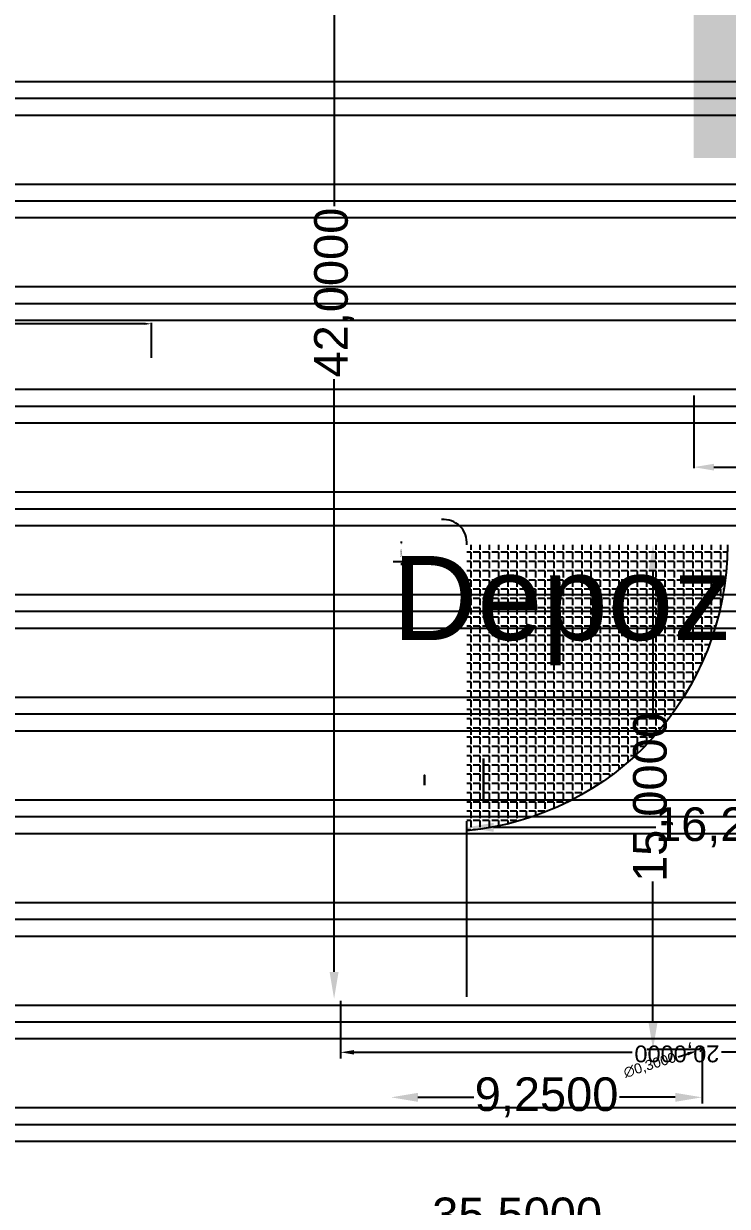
# Model space of a CAD drawing. Header units: millimetres. Extents: x -129 to 171, y -129 to 202.
# Drawn here: x 99.18 to 120.11, y 24.45 to 59.62 of the extents above; entities that cross this region are included whole.
import ezdxf

# ---------------------------------------------------------------- set-up
doc = ezdxf.new("R2010")
doc.units = ezdxf.units.MM
doc.header["$MEASUREMENT"] = 0
for name, color, linetype, plot in [('Acoperis', 180, 'Continuous', False), ('Dimensiuni corp 0', 11, 'Continuous', False), ('Dimensiuni interior_0', 11, 'Continuous', False), ('Dimensiuni interior_1', 11, 'Continuous', False), ('Dimensiuni scară', 11, 'Continuous', False)]:
    doc.layers.add(name, color=color, linetype=linetype, plot=plot)
for name, color, linetype in [('Scară', 181, 'Continuous'), ('Text_0', 231, 'Continuous'), ('Usi 1', 80, 'Continuous')]:
    doc.layers.add(name, color=color, linetype=linetype)
doc.styles.get("Standard").update_dxf_attribs({"font": 'arial.ttf'})
doc.dimstyles.new('Mici', dxfattribs={"dimtxt": 0.05, "dimasz": 0.05, "dimexe": 0.03, "dimexo": 0.0625, "dimgap": 0.09, "dimtad": 0, "dimdec": 4, "dimzin": 0, "dimtxsty": 'Standard', "dimcen": 0.09, "dimclrd": 1, "dimclre": 1, "dimadec": 0, "dimazin": 0, "dimtfac": 1, "dimtdec": 4, "dimtofl": 0, "dimtmove": 0, "dimatfit": 3, "dimfxl": 1, "dimtolj": 1, "dimtzin": 0, "dimarcsym": 0})
doc.dimstyles.get("Standard").update_dxf_attribs({"dimtxt": 0.18, "dimasz": 0.18, "dimexe": 0.18, "dimexo": 0.0625, "dimgap": 0.09, "dimtad": 0, "dimtih": 1, "dimtoh": 1, "dimdec": 4, "dimzin": 0, "dimdsep": 46, "dimtxsty": 'Standard', "dimcen": 0.09, "dimadec": 0, "dimazin": 0, "dimtfac": 1, "dimtdec": 4, "dimtofl": 0, "dimtmove": 0, "dimatfit": 3, "dimfxl": 1, "dimtolj": 1, "dimtzin": 0, "dimarcsym": 0})

# ---------------------------------------------------------------- blocks, each defined once
blk = doc.blocks.new('*U32')
at = {"extrusion": (-1, 4.06467440516848e-14, 2.355961287695854e-14)}
for centre, radius, start, end in [((48.49999999999939, -16.80000000000097, -1.500000000000128), 51.80000000000093, 18.92464441605206, 161.0753555839479), ((48.49999999999981, -16.84057971014472, -1.000000000000142), 51.34057971014472, 19.14845577018345, 160.8515442298165), ((48.49999999999975, -16.84057971014466, -2.000000000000142), 51.3405797101447, 19.1484557701835, 160.8515442298165), ((48.49999999999926, -16.88235294117718, -1.500000000000156), 50.8823529411772, 19.3775731207342, 160.6224268792658)]:
    blk.add_arc(centre, radius, start, end, dxfattribs=at)
blk = doc.blocks.new('*U33')
at = {"layer": 'Acoperis', "color": 0, "linetype": 'ByBlock', "lineweight": -2, "transparency": 16777216, "rotation": 90.00000000000072}
for p in [(244.1809216590263, 89.58654301276334), (244.1809216590264, 86.53524301276335), (244.1809216590264, 83.48394301276335), (244.1809216590264, 80.43264301276335), (244.1809216590265, 77.38134301276335), (244.1809216590265, 74.33004301276335), (244.1809216590266, 71.27874301276336), (244.1809216590266, 68.22744301276335), (244.1809216590266, 65.17614301276335), (244.1809216590267, 62.12484301276335), (244.1809216590267, 59.07354301276335)]:
    blk.add_blockref('*U32', p, dxfattribs=at)
blk = doc.blocks.new('*D243')
at = {"layer": 'Defpoints', "color": 0, "transparency": 16777216}
for p in [(111.3765181081291, 30.0513269094022), (146.8765181081289, 30.0513269094043), (111.3765181081291, 26.55132690940262)]:
    blk.add_point(p, dxfattribs=at)
at = {"layer": 'Dimensiuni corp 0', "color": 1, "lineweight": -2, "transparency": 16777216}
for p, q in [((111.3765181081291, 29.9888269094022), (111.3765181081291, 26.37132690940262)), ((146.8765181081289, 29.9888269094043), (146.8765181081289, 26.37132690940262)), ((112.1765181081291, 26.55132690940262), (126.5743762254551, 26.55132690940262)), ((146.0765181081289, 26.55132690940262), (131.6786599908029, 26.55132690940262))]:
    blk.add_line(p, q, dxfattribs=at)
at = {"layer": 'Dimensiuni corp 0', "color": 1, "transparency": 16777216}
for points in [[(112.1765181081291, 26.68466024273595), (112.1765181081291, 26.41799357606929), (111.3765181081291, 26.55132690940262)], [(146.0765181081289, 26.68466024273595), (146.0765181081289, 26.41799357606929), (146.8765181081289, 26.55132690940262)]]:
    blk.add_solid(points, dxfattribs=at)
at = {"layer": 'Dimensiuni corp 0', "color": 0, "transparency": 16777216, "insert": (129.126518108129, 26.55132690940262), "char_height": 1, "attachment_point": 5}
blk.add_mtext('\\A1;35,5000', dxfattribs=at)
blk = doc.blocks.new('*D244')
at = {"layer": 'Defpoints', "color": 0, "transparency": 16777216}
for p in [(109.876518108129, 30.0513269094043), (146.8765181081287, 30.0513269094043), (109.876518108129, 24.07730164249158)]:
    blk.add_point(p, dxfattribs=at)
at = {"layer": 'Dimensiuni corp 0', "color": 1, "lineweight": -2, "transparency": 16777216}
for p, q in [((109.876518108129, 29.9888269094043), (109.876518108129, 23.89730164249158)), ((146.8765181081287, 29.9888269094043), (146.8765181081287, 23.89730164249158)), ((110.676518108129, 24.07730164249158), (125.8243762254549, 24.07730164249158)), ((146.0765181081287, 24.07730164249158), (130.9286599908028, 24.07730164249158))]:
    blk.add_line(p, q, dxfattribs=at)
at = {"layer": 'Dimensiuni corp 0', "color": 1, "transparency": 16777216}
for points in [[(110.676518108129, 24.21063497582492), (110.676518108129, 23.94396830915825), (109.876518108129, 24.07730164249158)], [(146.0765181081287, 24.21063497582492), (146.0765181081287, 23.94396830915825), (146.8765181081287, 24.07730164249158)]]:
    blk.add_solid(points, dxfattribs=at)
at = {"layer": 'Dimensiuni corp 0', "color": 0, "transparency": 16777216, "insert": (128.3765181081289, 24.07730164249158), "char_height": 1, "attachment_point": 5}
blk.add_mtext('\\A1;37,0000', dxfattribs=at)
blk = doc.blocks.new('*D310')
at = {"layer": 'Defpoints', "color": 0, "transparency": 16777216}
for p in [(134.3765181081301, 51.05132690940218), (143.8765181081303, 51.05132690940216), (143.8765181081303, 48.86070984448713)]:
    blk.add_point(p, dxfattribs=at)
at = {"layer": 'Dimensiuni scară', "color": 1, "lineweight": -2, "transparency": 16777216}
for p, q in [((134.3765181081301, 50.98882690940218), (134.3765181081301, 48.83070984448713)), ((143.8765181081303, 50.98882690940216), (143.8765181081303, 48.83070984448713)), ((134.9765181081301, 48.86070984448713), (143.2765181081303, 48.86070984448713)), ((143.8765181081303, 48.86070984448713), (147.7921115596991, 48.86070984448713))]:
    blk.add_line(p, q, dxfattribs=at)
at = {"layer": 'Dimensiuni scară', "color": 1, "transparency": 16777216}
for points in [[(134.9765181081301, 48.96070984448713), (134.9765181081301, 48.76070984448713), (134.3765181081301, 48.86070984448713)], [(143.2765181081303, 48.96070984448713), (143.2765181081303, 48.76070984448713), (143.8765181081303, 48.86070984448713)]]:
    blk.add_solid(points, dxfattribs=at)
at = {"layer": 'Dimensiuni scară', "color": 0, "transparency": 16777216, "insert": (149.1265181081302, 48.86070984448713), "char_height": 0.6, "attachment_point": 5}
blk.add_mtext('\\A1;9,5000', dxfattribs=at)
blk = doc.blocks.new('*D342')
at = {"layer": 'Defpoints', "color": 0, "transparency": 16777216}
for p in [(106.2515181081305, 53.12424974676897), (106.2515181081305, 52.05132690940226), (118.2515181081305, 52.05132690940226)]:
    blk.add_point(p, dxfattribs=at)
at = {"layer": 'Dimensiuni interior_1', "color": 1, "lineweight": -2, "transparency": 16777216}
for p, q in [((106.2515181081305, 52.11382690940226), (106.2515181081305, 53.15424974676897)), ((106.4515181081305, 53.12424974676897), (111.6784348884852, 53.12424974676897)), ((118.0515181081305, 53.12424974676897), (112.8246013277758, 53.12424974676897)), ((118.2515181081305, 52.11382690940226), (118.2515181081305, 53.15424974676897))]:
    blk.add_line(p, q, dxfattribs=at)
at = {"layer": 'Dimensiuni interior_1', "color": 1, "transparency": 16777216}
for points in [[(106.4515181081305, 53.1575830801023), (106.4515181081305, 53.09091641343564), (106.2515181081305, 53.12424974676897)], [(118.0515181081305, 53.1575830801023), (118.0515181081305, 53.09091641343564), (118.2515181081305, 53.12424974676897)]]:
    blk.add_solid(points, dxfattribs=at)
at = {"layer": 'Dimensiuni interior_1', "color": 0, "transparency": 16777216, "insert": (112.2515181081305, 53.12424974676897), "char_height": 0.2, "attachment_point": 5}
blk.add_mtext('\\A1;12,0000', dxfattribs=at)
blk = doc.blocks.new('*D628')
at = {"layer": 'Defpoints', "color": 0, "transparency": 16777216}
for p in [(123.8765181081303, 33.05132690940265, 9.999998502507879e-05), (143.8765181081303, 33.05132690940241, 9.999998503218421e-05), (123.8765181081303, 31.46257622691559)]:
    blk.add_point(p, dxfattribs=at)
at = {"layer": 'Dimensiuni interior_0', "color": 1, "lineweight": -2, "transparency": 16777216}
for p, q in [((123.8765181081303, 32.98882690940265), (123.8765181081303, 31.28257622691559)), ((143.8765181081303, 32.98882690940241), (143.8765181081303, 31.28257622691559)), ((124.2765181081303, 31.46257622691559), (132.5510133332326, 31.46257622691559)), ((143.4765181081303, 31.46257622691559), (135.202022883028, 31.46257622691559))]:
    blk.add_line(p, q, dxfattribs=at)
at = {"layer": 'Dimensiuni interior_0', "color": 1, "transparency": 16777216}
for points in [[(124.2765181081303, 31.39590956024892), (124.2765181081303, 31.52924289358225), (123.8765181081303, 31.46257622691559)], [(143.4765181081303, 31.39590956024892), (143.4765181081303, 31.52924289358226), (143.8765181081303, 31.46257622691559)]]:
    blk.add_solid(points, dxfattribs=at)
at = {"layer": 'Dimensiuni interior_0', "color": 0, "transparency": 16777216, "insert": (133.8765181081303, 31.46257622691559), "char_height": 0.5, "attachment_point": 5, "rotation": 180}
blk.add_mtext('\\A1;20,0000', dxfattribs=at)
blk = doc.blocks.new('*D822')
at = {"layer": 'Defpoints', "color": 0, "transparency": 16777216}
for p in [(125.3765181081305, 46.55132690940229), (125.3765181081305, 46.05132690940231, 0.4999999999976241), (125.6857015232847, 46.05132690940231)]:
    blk.add_point(p, dxfattribs=at)
at = {"layer": 'Dimensiuni interior_1', "color": 1, "lineweight": -2, "transparency": 16777216}
for p, q in [((125.6857015232847, 46.60132690940229), (125.6857015232847, 46.65132690940229)), ((125.4390181081305, 46.05132690940231), (125.7157015232847, 46.05132690940231)), ((125.6857015232847, 46.00132690940231), (125.6857015232847, 45.9513269094023))]:
    blk.add_line(p, q, dxfattribs=at)
at = {"layer": 'Dimensiuni interior_1', "color": 1, "transparency": 16777216}
for points in [[(125.6773681899514, 46.60132690940229), (125.694034856618, 46.60132690940229), (125.6857015232847, 46.55132690940229)], [(125.6773681899514, 46.00132690940231), (125.694034856618, 46.00132690940231), (125.6857015232847, 46.05132690940231)]]:
    blk.add_solid(points, dxfattribs=at)
at = {"layer": 'Dimensiuni interior_1', "color": 0, "transparency": 16777216, "insert": (125.6857015232847, 46.30132690940226), "char_height": 0.05, "attachment_point": 5, "rotation": 90}
blk.add_mtext('\\A1;0,5000', dxfattribs=at)
blk = doc.blocks.new('*D844')
at = {"layer": 'Defpoints', "color": 0, "transparency": 16777216}
for p in [(133.1654789060276, 46.5513269094024), (134.6265181081306, 46.5513269094024), (134.6265181081305, 31.55132690940664)]:
    blk.add_point(p, dxfattribs=at)
at = {"layer": 'Dimensiuni interior_1', "color": 1, "lineweight": -2, "transparency": 16777216}
for p, q in [((133.1654789060276, 45.7513269094024), (133.1654789060276, 41.55674300763098)), ((133.1654789060276, 32.35132690940664), (133.1654789060276, 36.54591081117805)), ((134.5640181081305, 31.55132690940664), (132.9854789060276, 31.55132690940664))]:
    blk.add_line(p, q, dxfattribs=at)
at = {"layer": 'Dimensiuni interior_1', "color": 1, "transparency": 16777216}
for points in [[(133.0321455726943, 45.7513269094024), (133.2988122393609, 45.7513269094024), (133.1654789060276, 46.5513269094024)], [(133.0321455726943, 32.35132690940664), (133.2988122393609, 32.35132690940664), (133.1654789060276, 31.55132690940664)]]:
    blk.add_solid(points, dxfattribs=at)
at = {"layer": 'Dimensiuni interior_1', "color": 0, "transparency": 16777216, "insert": (133.1654789060276, 39.05132690940447), "char_height": 1, "attachment_point": 5, "rotation": 90}
blk.add_mtext('\\A1;15,0000', dxfattribs=at)
blk = doc.blocks.new('*D845')
at = {"layer": 'Defpoints', "color": 0, "transparency": 16777216}
for p in [(125.3765181081304, 31.55132690940241), (134.6265181081305, 31.55132690940243), (125.3765181081304, 30.12428025790712)]:
    blk.add_point(p, dxfattribs=at)
at = {"layer": 'Dimensiuni interior_1', "color": 1, "lineweight": -2, "transparency": 16777216}
for p, q in [((134.6265181081305, 31.48882690940243), (134.6265181081305, 29.94428025790712)), ((126.1765181081304, 30.12428025790712), (127.8375071940786, 30.12428025790712)), ((133.8265181081305, 30.12428025790712), (132.1655290221823, 30.12428025790712))]:
    blk.add_line(p, q, dxfattribs=at)
at = {"layer": 'Dimensiuni interior_1', "color": 1, "transparency": 16777216}
for points in [[(126.1765181081304, 30.25761359124045), (126.1765181081304, 29.99094692457378), (125.3765181081304, 30.12428025790712)], [(133.8265181081305, 30.25761359124045), (133.8265181081305, 29.99094692457378), (134.6265181081305, 30.12428025790712)]]:
    blk.add_solid(points, dxfattribs=at)
at = {"layer": 'Dimensiuni interior_1', "color": 0, "transparency": 16777216, "insert": (130.0015181081305, 30.12428025790712), "char_height": 1, "attachment_point": 5}
blk.add_mtext('\\A1;9,2500', dxfattribs=at)
blk = doc.blocks.new('*D850')
at = {"layer": 'Defpoints', "color": 0, "transparency": 16777216}
for p in [(134.4833518284258, 31.50656737013367), (134.769684387835, 31.59608644867116)]:
    blk.add_point(p, dxfattribs=at)
at = {"layer": 'Dimensiuni interior_1', "color": 1, "lineweight": -2, "transparency": 16777216}
for p, q in [((133.9106867096075, 31.32752921305875), (134.1970192690167, 31.41704829159621)), ((134.6951438773311, 31.4930988766208), (134.5578923389298, 31.60955494218406)), ((134.5682900753488, 31.48270114020177), (134.6847461409121, 31.61995267860308))]:
    blk.add_line(p, q, dxfattribs=at)
at = {"layer": 'Dimensiuni interior_1', "color": 1, "transparency": 16777216}
blk.add_solid([(134.1820994225938, 31.46477038483107), (134.2119391154396, 31.36932619836135), (134.4833518284258, 31.50656737013369)], dxfattribs=at)
at = {"layer": 'Dimensiuni interior_1', "color": 0, "transparency": 16777216, "insert": (133.0751659574653, 31.06631180912449), "char_height": 0.3, "attachment_point": 5, "rotation": 17.361344348546528}
blk.add_mtext('\\A1;∅0,3000', dxfattribs=at)
blk = doc.blocks.new('*D930')
at = {"layer": 'Defpoints', "color": 0, "transparency": 16777216}
for p in [(143.8765181081303, 38.15219569441719), (127.626518108129, 33.05132690940218), (143.8765181081303, 33.05132690940214)]:
    blk.add_point(p, dxfattribs=at)
at = {"layer": 'Dimensiuni interior_0', "color": 1, "lineweight": -2, "transparency": 16777216}
for p, q in [((127.626518108129, 33.11382690940218), (127.626518108129, 38.33219569441719)), ((128.426518108129, 38.15219569441719), (133.2461020099032, 38.15219569441719)), ((143.0765181081303, 38.15219569441719), (138.2569342063562, 38.15219569441719))]:
    blk.add_line(p, q, dxfattribs=at)
at = {"layer": 'Dimensiuni interior_0', "color": 1, "transparency": 16777216}
for points in [[(128.426518108129, 38.28552902775052), (128.426518108129, 38.01886236108385), (127.626518108129, 38.15219569441719)], [(143.0765181081303, 38.28552902775052), (143.0765181081303, 38.01886236108385), (143.8765181081303, 38.15219569441719)]]:
    blk.add_solid(points, dxfattribs=at)
at = {"layer": 'Dimensiuni interior_0', "color": 0, "transparency": 16777216, "insert": (135.7515181081297, 38.15219569441719), "char_height": 1, "attachment_point": 5}
blk.add_mtext('\\A1;16,2500', dxfattribs=at)
blk = doc.blocks.new('*D931')
at = {"layer": 'Defpoints', "color": 0, "transparency": 16777216}
for p in [(123.684129552965, 75.05132690940235), (127.6265181081296, 75.05132690940235), (127.6265181081291, 33.05132690940219)]:
    blk.add_point(p, dxfattribs=at)
at = {"layer": 'Dimensiuni interior_0', "color": 1, "lineweight": -2, "transparency": 16777216}
for p, q in [((127.5640181081296, 75.05132690940235), (123.504129552965, 75.05132690940235)), ((123.684129552965, 74.25132690940235), (123.684129552965, 56.6239326392795)), ((123.684129552965, 33.85132690940219), (123.684129552965, 51.47872117952506))]:
    blk.add_line(p, q, dxfattribs=at)
at = {"layer": 'Dimensiuni interior_0', "color": 1, "transparency": 16777216}
for points in [[(123.5507962196317, 74.25132690940235), (123.8174628862984, 74.25132690940235), (123.684129552965, 75.05132690940235)], [(123.5507962196317, 33.85132690940219), (123.8174628862984, 33.85132690940219), (123.684129552965, 33.05132690940219)]]:
    blk.add_solid(points, dxfattribs=at)
at = {"layer": 'Dimensiuni interior_0', "color": 0, "transparency": 16777216, "insert": (123.684129552965, 54.05132690940223), "char_height": 1, "attachment_point": 5, "rotation": 90}
blk.add_mtext('\\A1;42,0000', dxfattribs=at)
blk = doc.blocks.new('A$Ca0c041a6')
at = {"layer": 'Scară'}
h = blk.add_hatch(dxfattribs=at)
h.set_pattern_fill('ANGLE', color=256)
h.set_pattern_definition([(0, (99.09982392689692, -31.2), (0, 0.275), [0.2, -0.075]), (90, (99.09982392689692, -31.2), (-0.275, 1.683889348827611e-17), [0.2, -0.075])])
h.paths.add_polyline_path([(108.5998239268971, 7.300000000000225), (99.09982392689669, 7.300000000000225), (99.09982392689683, -17.1999999999999), (108.599823926897, -17.19999999999989)])
h.paths.add_polyline_path([(108.5998239268966, -17.19999999999989), (99.09982392689683, -17.1999999999999), (99.09982392689686, -20.69999999999996), (108.5998239268967, -20.69999999999995)])
h.paths.add_polyline_path([(108.5998239268966, -20.69999999999995), (99.09982392689686, -20.69999999999996), (99.09982392689689, -24.19999999999999), (108.5998239268967, -24.19999999999997)])
h.paths.add_polyline_path([(108.5998239268967, 16.80000000000022), (99.09982392689669, 16.80000000000022), (99.09982392689669, 7.300000000000225), (108.5998239268967, 7.300000000000225)])
h.paths.add_polyline_path([(99.09982392689669, 16.80000000000022), (88.59982392689662, 16.80000000000021), (88.59982392689656, 7.30000000000021), (99.09982392689669, 7.30000000000021)])
at = {"layer": 'Usi 1'}
h = blk.add_hatch(dxfattribs=at)
h.set_pattern_fill('ANGLE', color=256, angle=180)
h.set_pattern_definition([(180, (100.0998239268973, -34.1999999999998), (-3.367778697655222e-17, -0.275), [0.2, -0.075]), (270, (100.0998239268973, -34.1999999999998), (0.275, -5.051668046482833e-17), [0.2, -0.075])])
h.paths.add_polyline_path([(100.0998239268973, -35.69999999999985), (92.34982392689722, -35.69999999999985), (92.34982392689733, -44.19999999999985, 0.3874473639132045)])
for points in [[(92.34982392689729, -35.69999999999986, 0.4693400397497229), (91.59982392689746, -34.94999999999986, -0.6913180118106181)], [(100.0998239268973, -35.69999999999986, -0.3874473639132054), (92.34982392689729, -44.19999999999986, -10.55242157895073)]]:
    blk.add_lwpolyline(points, format="xyb", dxfattribs=at)
at = {"layer": 'Usi 1', "extrusion": (1, -1.224646799147353e-16, 0)}
blk.add_circle((-42.69999999999985, 10.00000000000209, 92.84982392689717), 0.65, dxfattribs=at)
at = {"layer": 'Usi 1', "extrusion": (-1, 1.224646799147353e-16, 0)}
blk.add_circle((42.69999999999985, 10.00000000000209, -91.09982392689717), 0.15, dxfattribs=at)
at = {"layer": 'Acoperis'}
blk.add_blockref('*U33', (-231.0810977321294, -113.5170430127632, 29.99999999999761), dxfattribs=at)
at = {"layer": 'Text_0'}
blk.add_text('Depozit 2', height=2.5, dxfattribs=at).set_placement((90.14030710284763, -38.53080643052384, -29.90000000000229))
at = {"layer": 'Dimensiuni corp 0'}
for base, p1, p2, picture, middle in [((74.59982392689564, -58.1740252669106, -30.00000000000229), (111.5998239268953, -52.19999999999788, -30.00000000000229), (74.59982392689564, -52.19999999999788, -30.00000000000229), '*D244', (93.09982392689547, -58.1740252669106, -30.00000000000229)), ((76.09982392689567, -55.69999999999956, -30.00000000000229), (111.5998239268956, -52.19999999999788, -30.00000000000236), (76.09982392689567, -52.19999999999997, -30.00000000000234), '*D243', (93.84982392689561, -55.69999999999956, -30.00000000000229))]:
    dim = blk.add_linear_dim(base=base, p1=p1, p2=p2, dimstyle='Standard', dxfattribs=at)
    dim.commit()
    dim.dimension.update_dxf_attribs({"geometry": picture, "text_midpoint": middle, "dimtype": 128, "insert": (-35.2766941812334, -82.25132690940218)})
at = {"layer": 'Dimensiuni interior_0'}
for base, p1, p2, angle, override, picture, middle in [((88.40743537173165, -7.199999999999832, -29.99999999999979), (92.34982392689564, -49.2, -30.00000000000257), (92.34982392689616, -7.199999999999861, -30.00000000000299), 90, {"dimse1": 1}, '*D931', (88.40743537173164, -28.19999999999995, -29.99999999999979)), ((88.59982392689692, -50.78875068248659, -27.00009999998611), (108.5998239268969, -49.19999999999978, -27.00000000000108), (88.59982392689692, -49.19999999999953, -27.00000000000109), 180, {"dimtxt": 0.5, "dimasz": 0.4}, '*D628', (98.59982392689692, -50.78875068248659, -27.00009999998611))]:
    dim = blk.add_linear_dim(base=base, p1=p1, p2=p2, angle=angle, dimstyle='Standard', override=override, dxfattribs=at)
    dim.commit()
    dim.dimension.update_dxf_attribs({"geometry": picture, "text_midpoint": middle, "insert": (-35.2766941812334, -82.25132690940218)})
dim = blk.add_linear_dim(base=(108.5998239268969, -44.09913121498499, -29.99999999999979), p1=(92.34982392689564, -49.2, -30.00000000000257), p2=(108.5998239268969, -49.20000000000005, -30.0000000000024), dimstyle='Standard', override={"dimse2": 1}, dxfattribs=at)
dim.commit()
dim.dimension.update_dxf_attribs({"geometry": '*D930', "text_midpoint": (100.4748239268963, -44.09913121498499, -29.99999999999979), "insert": (-35.2766941812334, -82.25132690940218)})
at = {"layer": 'Dimensiuni interior_1'}
dim = blk.add_linear_dim(base=(70.97482392689706, -29.12707716263321, 0.5000000000020854), p1=(82.97482392689712, -30.19999999999992, 0.5000000000020854), p2=(70.97482392689706, -30.19999999999992, 0.5000000000020854), dimstyle='Mici', override={"dimtxt": 0.2, "dimasz": 0.2}, dxfattribs=at)
dim.commit()
dim.dimension.update_dxf_attribs({"geometry": '*D342', "text_midpoint": (76.97482392689709, -29.12707716263321, 0.5000000000020854), "dimtype": 128, "insert": (-35.2766941812334, -82.25132690940218)})
for base, p1, p2, dimstyle, override, picture, middle in [((90.40900734205131, -36.19999999999987), (90.09982392689702, -35.6999999999999), (90.09982392689703, -36.19999999999989, 0.4999999999974065), 'Mici', {"dimse1": 1}, '*D822', (90.4090073420513, -35.94999999999992)), ((97.8887847247942, -35.69999999999978), (99.34982392689706, -50.69999999999555), (99.34982392689712, -35.6999999999998), 'Standard', {"dimse2": 1}, '*D844', (97.88878472479418, -43.19999999999771))]:
    dim = blk.add_linear_dim(base=base, p1=p1, p2=p2, angle=90, dimstyle=dimstyle, override=override, dxfattribs=at)
    dim.commit()
    dim.dimension.update_dxf_attribs({"geometry": picture, "text_midpoint": middle, "insert": (-35.2766941812334, -82.25132690940218)})
dim = blk.add_diameter_dim_2p(p1=(99.49299020660162, -50.65524046073102, 21.49999999999973), p2=(99.20665764719247, -50.74475953926851, 21.49999999999973), dimstyle='Mici', override={"dimtxt": 0.3, "dimasz": 0.3}, dxfattribs=at)
dim.commit()
dim.dimension.update_dxf_attribs({"geometry": '*D850', "text_midpoint": (97.79847177623192, -51.18501510027769, 21.50000000001936), "dimtype": 131, "insert": (-35.2766941812334, -82.25132690940218)})
dim = blk.add_linear_dim(base=(90.09982392689705, -52.12704665149506), p1=(99.34982392689709, -50.69999999999975), p2=(90.09982392689705, -50.69999999999978), dimstyle='Standard', override={"dimse2": 1}, dxfattribs=at)
dim.commit()
dim.dimension.update_dxf_attribs({"geometry": '*D845', "text_midpoint": (94.72482392689706, -52.12704665149506), "insert": (-35.2766941812334, -82.25132690940218)})
at = {"layer": 'Dimensiuni scară'}
dim = blk.add_linear_dim(base=(108.5998239268969, -33.39061706491505, -30.00000000000239), p1=(99.09982392689666, 29.8621734264614, 4.892670529403869), p2=(108.5998239268969, -31.20000000000002, -30.00000000000239), dimstyle='Mici', override={"dimtxt": 0.6, "dimasz": 0.6}, dxfattribs=at)
dim.commit()
dim.dimension.update_dxf_attribs({"geometry": '*D310', "text_midpoint": (113.8498239268969, -33.39061706491505, -30.00000000000239), "dimtype": 128, "insert": (-35.2766941812334, -82.25132690940218)})

msp = doc.modelspace()

# ---------------------------------------------------------------- block references
msp.add_blockref('A$Ca0c041a6', (20.00521919834317, 79.82216798985236))

doc.saveas('drawing.dxf')
